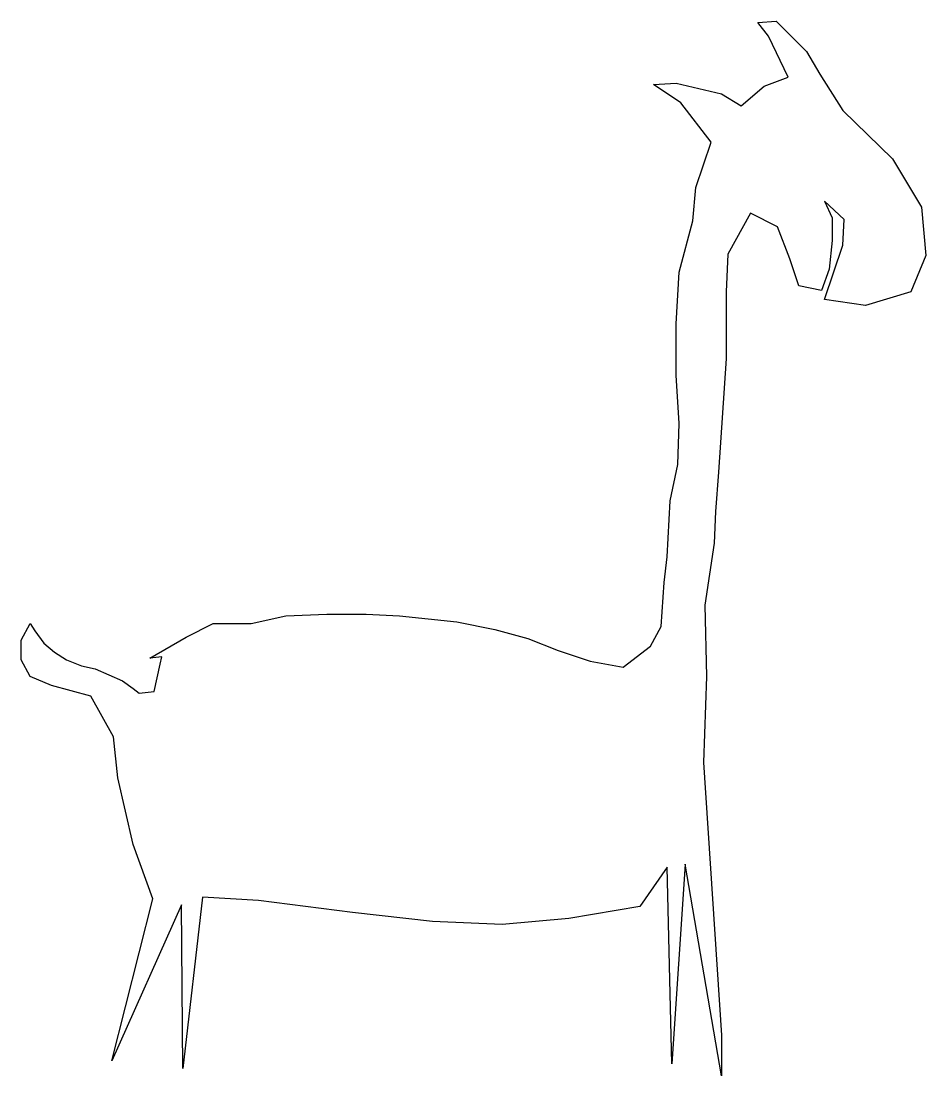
# Model space of a CAD drawing. Extents: x 388489 to 388630, y 805002 to 805167.
import ezdxf

# ---------------------------------------------------------------- set-up
doc = ezdxf.new("R2010")
doc.units = 0
doc.header["$MEASUREMENT"] = 0
doc.layers.get('0').update_dxf_attribs({"linetype": 'CONTINUOUS'})

msp = doc.modelspace()

# ---------------------------------------------------------------- linework, layer by layer
msp.add_lwpolyline([(388509.315518, 805067.644648), (388514.981507, 805070.949808), (388519.230999, 805073.074554), (388525.133071, 805073.074554), (388530.562977, 805074.254968), (388536.937215, 805074.491051), (388543.07537, 805074.491051), (388548.269193, 805074.254968), (388557.240343, 805073.310637), (388563.142415, 805072.130222), (388568.336238, 805070.713725), (388573.057896, 805068.825062), (388578.015636, 805067.172482), (388583.209459, 805066.22815), (388587.458951, 805069.533311), (388589.111531, 805072.602388), (388589.583697, 805079.448792), (388590.055863, 805083.4622), (388590.528029, 805092.197267), (388591.708443, 805097.863256), (388591.944526, 805104.237494), (388591.47236, 805111.792146), (388591.47236, 805119.818964), (388591.944526, 805127.845782), (388594.069272, 805135.8726), (388594.541438, 805141.066423), (388596.902266, 805148.14891), (388592.180609, 805154.287064), (388587.931117, 805157.120059), (388591.47236, 805157.356142), (388598.554847, 805155.703562), (388601.623924, 805153.814899), (388605.165167, 805156.883976), (388608.942493, 805158.300473), (388605.873416, 805164.674711), (388604.220836, 805166.799457), (388607.05383, 805167.03554), (388611.775488, 805162.313882), (388613.900234, 805158.772639), (388617.441477, 805153.10665), (388625.232212, 805145.551998), (388629.717787, 805137.997346), (388630.426035, 805130.442694), (388628.065207, 805124.776704), (388620.98272, 805122.651959), (388614.608482, 805123.59629), (388617.441477, 805132.095274), (388617.67756, 805136.108683), (388614.608482, 805138.941677), (388615.788897, 805136.344766), (388615.788897, 805132.803522), (388615.316731, 805128.317948), (388614.136317, 805125.012787), (388610.595074, 805125.721036), (388609.178576, 805129.970528), (388607.289913, 805134.928268), (388603.040421, 805137.053014), (388599.499178, 805130.678776), (388599.263095, 805124.776704), (388599.263095, 805114.389058), (388598.082681, 805096.682842), (388597.610515, 805090.544687), (388597.374432, 805085.586946), (388595.957935, 805075.907548), (388596.194018, 805064.811653), (388595.721852, 805051.354929), (388598.554847, 805008.86001), (388598.554847, 805002.485773), (388592.888858, 805035.537376), (388590.764112, 805004.374436), (388590.055863, 805035.06521), (388585.806371, 805028.927055), (388574.710476, 805027.038392), (388564.322829, 805026.094061), (388553.463017, 805026.566226), (388540.950624, 805027.982724), (388526.313485, 805029.871387), (388517.578419, 805030.343553), (388514.509341, 805003.666187), (388514.273259, 805029.163138), (388503.413446, 805004.846601), (388509.787684, 805030.10747), (388506.718606, 805038.606453), (388504.357778, 805048.9941), (388503.649529, 805055.368338), (388500.108286, 805061.742576), (388493.970131, 805063.395156), (388490.664971, 805064.811653), (388489.248473, 805067.408565), (388489.248473, 805070.477642), (388490.664971, 805073.074554), (388491.373219, 805071.894139), (388492.789716, 805070.005476), (388494.442297, 805068.588979), (388496.33096, 805067.408565), (388498.691788, 805066.464233), (388500.816534, 805065.992067), (388502.94128, 805065.047736), (388505.066026, 805064.103404), (388506.718606, 805062.92299), (388507.662938, 805062.214741), (388510.023767, 805062.450824), (388510.968098, 805066.700316), (388511.204181, 805067.88073)], close=True)

doc.saveas('drawing.dxf')
